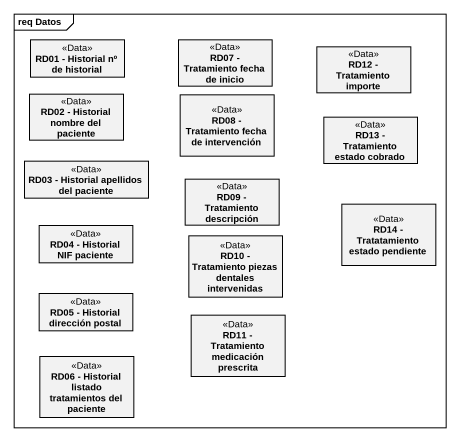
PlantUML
@startuml
mainframe req Datos
hide circle
hide empty members
class "RD01 - Historial nº de historial" as RD01_Historial_nº_de <<Data>>
class "RD07 - Tratamiento fecha de inicio" as RD07_Tratamiento_fecha_de <<Data>>
class "RD12 - Tratamiento importe" as RD12_Tratamiento_importe <<Data>>
class "RD02 - Historial nombre del paciente" as RD02_Historial_nombre_del <<Data>>
class "RD08 - Tratamiento fecha de intervención" as RD08_Tratamiento_fecha_de <<Data>>
class "RD13 - Tratamiento estado cobrado" as RD13_Tratamiento_estado <<Data>>
class "RD03 - Historial apellidos del paciente" as RD03_Historial_apellidos <<Data>>
class "RD09 - Tratamiento descripción" as RD09_Tratamiento_descripción <<Data>>
class "RD14 - Tratatamiento estado pendiente" as RD14_Tratatamiento_estado <<Data>>
class "RD04 - Historial NIF paciente" as RD04_Historial_NIF_paciente <<Data>>
class "RD10 - Tratamiento piezas dentales intervenidas" as RD10_Tratamiento_piezas <<Data>>
class "RD05 - Historial dirección postal" as RD05_Historial_dirección <<Data>>
class "RD11 - Tratamiento medicación prescrita" as RD11_Tratamiento_medicación <<Data>>
class "RD06 - Historial listado tratamientos del paciente" as RD06_Historial_listado <<Data>>
@enduml
